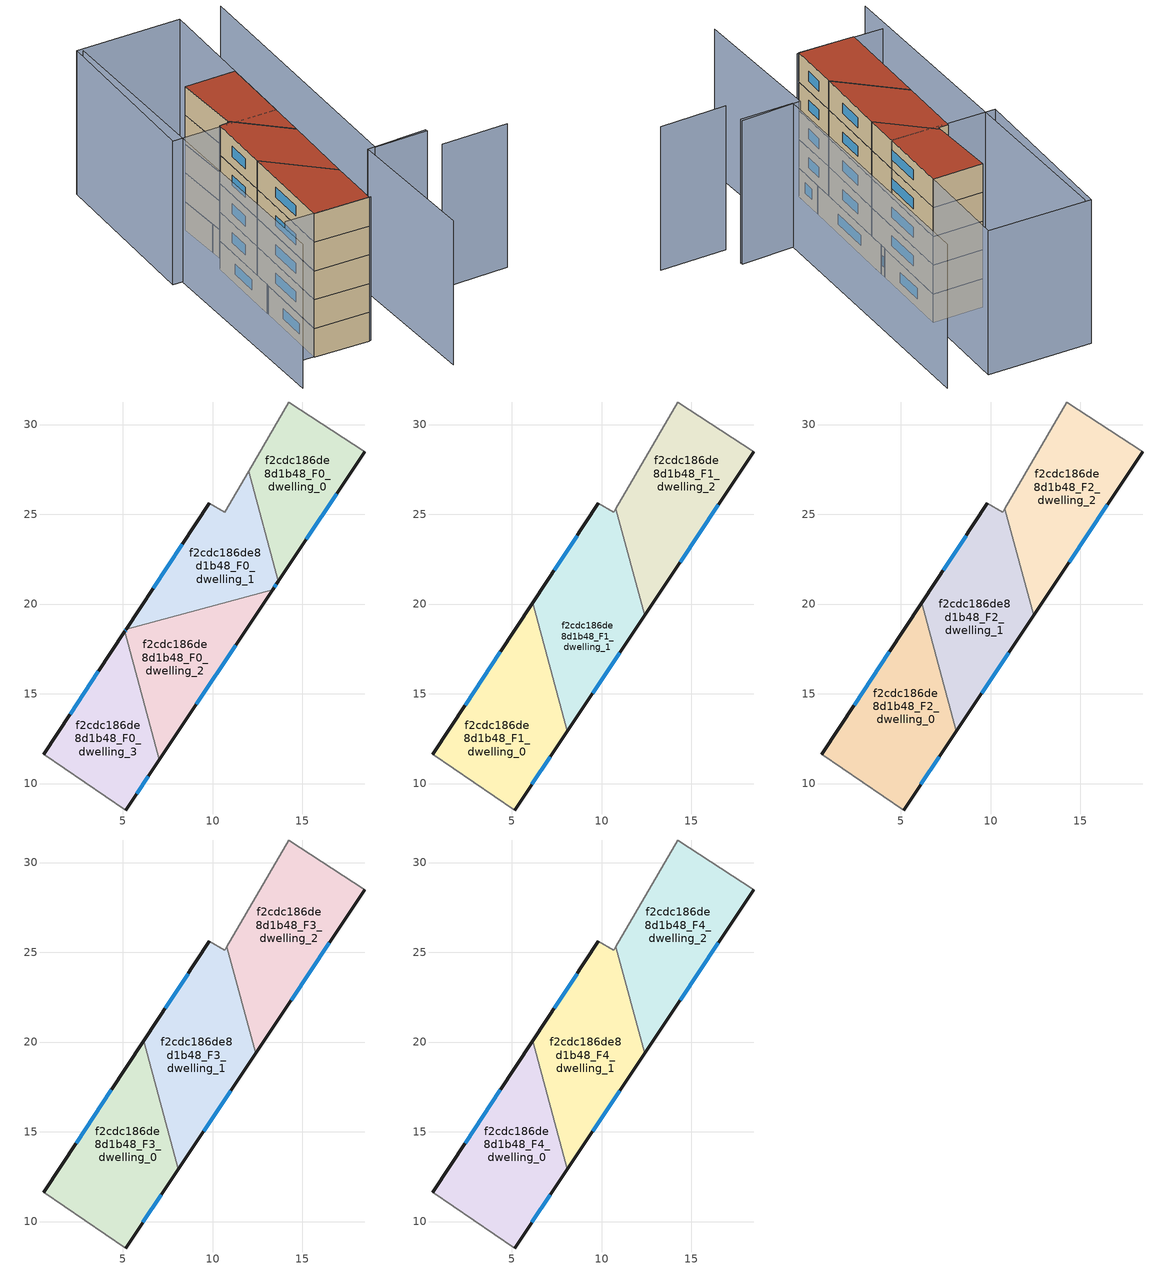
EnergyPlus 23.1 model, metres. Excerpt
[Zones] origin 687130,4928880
f2cdc186de8d1b48_F0_dwelling_0
 floor ground (EU_floor_Construction): 18.48,28.49 13.67,21.27 12.01,27.4 14.23,31.26 z0
 wall outside (EU_wall_Construction): 13.67,21.27 18.48,28.49 z0:3
 wall to f2cdc186de8d1b48_F0_dwelling_1 (EU_wall_Construction): 12.01,27.4 13.67,21.27 z0:3
 wall adiabatic (EU_wall_Construction): 18.48,28.49 14.23,31.26 12.01,27.4 z0:3
 window (EU_Window_Construction): 15.23,23.62 16.92,26.14 z0.98:2.02
f2cdc186de8d1b48_F0_dwelling_1
 floor ground (EU_floor_Construction): 12.01,27.4 13.67,21.27 13.35,20.79 5.19,18.59 9.82,25.62 10.69,25.12 z0
 wall outside (EU_wall_Construction): 13.35,20.79 13.67,21.27 / 9.82,25.62 5.19,18.59 z0:3
 wall adiabatic (EU_wall_Construction): 12.01,27.4 10.69,25.12 9.82,25.62 z0:3
 wall to f2cdc186de8d1b48_F0_dwelling_2 (EU_wall_Construction): 5.19,18.59 13.35,20.79 z0:3
 window (EU_Window_Construction): 13.45,20.95 13.56,21.11 / 8.32,23.33 6.7,20.88 z0.98:2.02
f2cdc186de8d1b48_F0_dwelling_2
 floor ground (EU_floor_Construction): 13.35,20.79 7.04,11.33 5.11,18.47 5.19,18.59 z0
 wall outside (EU_wall_Construction): 7.04,11.33 13.35,20.79 / 5.19,18.59 5.11,18.47 z0:3
 wall to f2cdc186de8d1b48_F0_dwelling_3 (EU_wall_Construction): 5.11,18.47 7.04,11.33 z0:3
 window (EU_Window_Construction): 9.09,14.41 11.3,17.72 / 5.16,18.55 5.14,18.51 z0.98:2.02
 ceiling adiabatic (EU_roof_Construction): 7.04,11.33 8.1,12.93 6.48,18.94 5.19,18.59 5.11,18.47 z3
f2cdc186de8d1b48_F0_dwelling_3
 floor ground (EU_floor_Construction): 5.11,18.47 7.04,11.33 5.17,8.53 0.59,11.63 z0
 wall outside (EU_wall_Construction): 5.17,8.53 7.04,11.33 / 5.11,18.47 0.59,11.63 z0:3
 wall adiabatic (EU_wall_Construction): 0.59,11.63 5.17,8.53 z0:3
 window (EU_Window_Construction): 5.77,9.44 6.43,10.42 / 3.64,16.25 2.06,13.86 z0.98:2.02
f2cdc186de8d1b48_F1_dwelling_0
 floor to f2cdc186de8d1b48_F0_dwelling_3 (EU_floor_Construction): 5.11,18.47 7.04,11.33 5.17,8.53 0.59,11.63 z3
 floor to f2cdc186de8d1b48_F0_dwelling_1 (EU_floor_Construction): 6.17,20.08 6.48,18.94 5.19,18.59 z3
 floor adiabatic (EU_floor_Construction): 6.48,18.94 8.1,12.93 7.04,11.33 5.11,18.47 5.19,18.59 z3
 wall outside (EU_wall_Construction): 5.17,8.53 8.1,12.93 / 6.17,20.08 0.59,11.63 z3:6
 wall adiabatic (EU_wall_Construction): 0.59,11.63 5.17,8.53 z3:6
 wall to f2cdc186de8d1b48_F1_dwelling_1 (EU_wall_Construction): 8.1,12.93 6.17,20.08 z3:6
 window (EU_Window_Construction): 6.12,9.96 7.15,11.5 / 4.36,17.33 2.41,14.38 z3.98:5.02
f2cdc186de8d1b48_F1_dwelling_1
 floor to f2cdc186de8d1b48_F0_dwelling_1 (EU_floor_Construction): 10.81,25.31 12.11,20.46 6.48,18.94 6.17,20.08 9.82,25.62 10.69,25.12 z3
 floor to f2cdc186de8d1b48_F0_dwelling_2 (EU_floor_Construction): 12.11,20.46 12.41,19.38 8.1,12.93 6.48,18.94 z3
 wall outside (EU_wall_Construction): 9.82,25.62 6.17,20.08 / 8.1,12.93 12.41,19.38 z3:6
 wall adiabatic (EU_wall_Construction): 10.81,25.31 10.69,25.12 9.82,25.62 z3:6
 wall to f2cdc186de8d1b48_F1_dwelling_2 (EU_wall_Construction): 12.41,19.38 10.81,25.31 z3:6
 window (EU_Window_Construction): 8.64,23.82 7.36,21.88 / 9.5,15.03 11.01,17.28 z3.98:5.02
f2cdc186de8d1b48_F1_dwelling_2
 floor to f2cdc186de8d1b48_F0_dwelling_0 (EU_floor_Construction): 18.48,28.49 13.67,21.27 12.01,27.4 14.23,31.26 z3
 floor to f2cdc186de8d1b48_F0_dwelling_1 (EU_floor_Construction): 12.01,27.4 13.67,21.27 13.35,20.79 12.11,20.46 10.81,25.31 z3
 floor to f2cdc186de8d1b48_F0_dwelling_2 (EU_floor_Construction): 13.35,20.79 12.41,19.38 12.11,20.46 z3
 wall outside (EU_wall_Construction): 12.41,19.38 18.48,28.49 z3:6
 wall adiabatic (EU_wall_Construction): 18.48,28.49 14.23,31.26 10.81,25.31 z3:6
 window (EU_Window_Construction): 14.38,22.34 16.51,25.53 z3.98:5.02
f2cdc186de8d1b48_F2_dwelling_0
 floor to f2cdc186de8d1b48_F1_dwelling_0 (EU_floor_Construction): 6.17,20.08 8.1,12.93 5.17,8.53 0.59,11.63 z6
 wall outside (EU_wall_Construction): 5.17,8.53 8.1,12.93 / 6.17,20.08 0.59,11.63 z6:9
 wall adiabatic (EU_wall_Construction): 0.59,11.63 5.17,8.53 z6:9
 wall to f2cdc186de8d1b48_F2_dwelling_1 (EU_wall_Construction): 8.1,12.93 6.17,20.08 z6:9
 window (EU_Window_Construction): 6.12,9.96 7.15,11.5 / 4.36,17.33 2.41,14.38 z6.98:8.02
f2cdc186de8d1b48_F2_dwelling_1
 floor to f2cdc186de8d1b48_F1_dwelling_1 (EU_floor_Construction): 10.81,25.31 12.41,19.38 8.1,12.93 6.17,20.08 9.82,25.62 10.69,25.12 z6
 wall outside (EU_wall_Construction): 9.82,25.62 6.17,20.08 / 8.1,12.93 12.41,19.38 z6:9
 wall adiabatic (EU_wall_Construction): 10.81,25.31 10.69,25.12 9.82,25.62 z6:9
 wall to f2cdc186de8d1b48_F2_dwelling_2 (EU_wall_Construction): 12.41,19.38 10.81,25.31 z6:9
 window (EU_Window_Construction): 8.64,23.82 7.36,21.88 / 9.5,15.03 11.01,17.28 z6.98:8.02
f2cdc186de8d1b48_F2_dwelling_2
 floor to f2cdc186de8d1b48_F1_dwelling_2 (EU_floor_Construction): 18.48,28.49 12.41,19.38 10.81,25.31 14.23,31.26 z6
 wall outside (EU_wall_Construction): 12.41,19.38 18.48,28.49 z6:9
 wall adiabatic (EU_wall_Construction): 18.48,28.49 14.23,31.26 10.81,25.31 z6:9
 window (EU_Window_Construction): 14.38,22.34 16.51,25.53 z6.98:8.02
f2cdc186de8d1b48_F3_dwelling_0
 floor to f2cdc186de8d1b48_F2_dwelling_0 (EU_floor_Construction): 6.17,20.08 8.1,12.93 5.17,8.53 0.59,11.63 z9
 wall outside (EU_wall_Construction): 5.17,8.53 8.1,12.93 / 6.17,20.08 0.59,11.63 z9:12
 wall adiabatic (EU_wall_Construction): 0.59,11.63 5.17,8.53 z9:12
 wall to f2cdc186de8d1b48_F3_dwelling_1 (EU_wall_Construction): 8.1,12.93 6.17,20.08 z9:12
 window (EU_Window_Construction): 6.12,9.96 7.15,11.5 / 4.36,17.33 2.41,14.38 z9.98:11.02
f2cdc186de8d1b48_F3_dwelling_1
 floor to f2cdc186de8d1b48_F2_dwelling_1 (EU_floor_Construction): 10.81,25.31 12.41,19.38 8.1,12.93 6.17,20.08 9.82,25.62 10.69,25.12 z9
 wall outside (EU_wall_Construction): 9.82,25.62 6.17,20.08 / 8.1,12.93 12.41,19.38 z9:12
 wall adiabatic (EU_wall_Construction): 10.81,25.31 10.69,25.12 9.82,25.62 z9:12
 wall to f2cdc186de8d1b48_F3_dwelling_2 (EU_wall_Construction): 12.41,19.38 10.81,25.31 z9:12
 window (EU_Window_Construction): 8.64,23.82 7.36,21.88 / 9.5,15.03 11.01,17.28 z9.98:11.02
f2cdc186de8d1b48_F3_dwelling_2
 floor to f2cdc186de8d1b48_F2_dwelling_2 (EU_floor_Construction): 18.48,28.49 12.41,19.38 10.81,25.31 14.23,31.26 z9
 wall outside (EU_wall_Construction): 12.41,19.38 18.48,28.49 z9:12
 wall adiabatic (EU_wall_Construction): 18.48,28.49 14.23,31.26 10.81,25.31 z9:12
 window (EU_Window_Construction): 14.38,22.34 16.51,25.53 z9.98:11.02
f2cdc186de8d1b48_F4_dwelling_0
 floor to f2cdc186de8d1b48_F3_dwelling_0 (EU_floor_Construction): 6.17,20.08 8.1,12.93 5.17,8.53 0.59,11.63 z12
 wall outside (EU_wall_Construction): 5.17,8.53 8.1,12.93 / 6.17,20.08 0.59,11.63 z12:15
 wall adiabatic (EU_wall_Construction): 0.59,11.63 5.17,8.53 z12:15
 wall to f2cdc186de8d1b48_F4_dwelling_1 (EU_wall_Construction): 8.1,12.93 6.17,20.08 z12:15
 window (EU_Window_Construction): 6.12,9.96 7.15,11.5 / 4.36,17.33 2.41,14.38 z12.98:14.02
 roof outside (EU_roof_Construction): 5.17,8.53 8.1,12.93 6.17,20.08 0.59,11.63 z15
f2cdc186de8d1b48_F4_dwelling_1
 floor to f2cdc186de8d1b48_F3_dwelling_1 (EU_floor_Construction): 10.81,25.31 12.41,19.38 8.1,12.93 6.17,20.08 9.82,25.62 10.69,25.12 z12
 wall outside (EU_wall_Construction): 9.82,25.62 6.17,20.08 / 8.1,12.93 12.41,19.38 z12:15
 wall adiabatic (EU_wall_Construction): 10.81,25.31 10.69,25.12 9.82,25.62 z12:15
 wall to f2cdc186de8d1b48_F4_dwelling_2 (EU_wall_Construction): 12.41,19.38 10.81,25.31 z12:15
 window (EU_Window_Construction): 8.64,23.82 7.36,21.88 / 9.5,15.03 11.01,17.28 z12.98:14.02
 roof outside (EU_roof_Construction): 8.1,12.93 12.41,19.38 10.81,25.31 10.69,25.12 9.82,25.62 6.17,20.08 z15
f2cdc186de8d1b48_F4_dwelling_2
 floor to f2cdc186de8d1b48_F3_dwelling_2 (EU_floor_Construction): 18.48,28.49 12.41,19.38 10.81,25.31 14.23,31.26 z12
 wall outside (EU_wall_Construction): 12.41,19.38 18.48,28.49 z12:15
 wall adiabatic (EU_wall_Construction): 18.48,28.49 14.23,31.26 10.81,25.31 z12:15
 window (EU_Window_Construction): 14.38,22.34 16.51,25.53 z12.98:14.02
 roof outside (EU_roof_Construction): 12.41,19.38 18.48,28.49 14.23,31.26 10.81,25.31 z15
shading: 21.54,3.09 15.9,6.68 / 17.29,8.87 12.83,11.77 / 12.83,11.77 27.57,34.46 / -1.78,13.32 5.31,8.43 / 5.03,0.12 12.22,12.21 / 12.22,12.21 17.44,9.1 / 15.5,42 -4.4,10.25 / 23.96,36.69 14.39,22.37 / 14.39,22.37 5.68,28.19 / 5.68,28.19 15.25,42.51 / 15.25,42.51 23.96,36.69 z0:15
[Building]
EU S2 Campaign: North Axis=0; Terrain=City; Solar Distribution=FullExterior
[Site:Location]
Bologna: Latitude=44.5; Longitude=11.25; Time Zone=1; Elevation=37
[SizingPeriod:WeatherFileDays]
AnnualSizingPeriod: Begin Month=1; Begin Day of Month=1; End Month=12; End Day of Month=31; Day of Week for Start Day=Monday; Use Weather File Daylight Saving Period=No; Use Weather File Rain and Snow Indicators=No
[MATERIAL]
EU_InternalMass_Material: Roughness=MediumRough; Thickness=0.1; Conductivity=1; Density=1800; Specific Heat=900; Thermal Absorptance=0.9; Solar Absorptance=0.7; Visible Absorptance=0.7
[MATERIAL:NOMASS] Roughness=MediumRough; Thermal Absorptance=0.9; Solar Absorptance=0.7; Visible Absorptance=0.7
Name | Thermal Resistance
EU_wall_NoMass | 0.905828
EU_roof_NoMass | 0.37593
EU_floor_NoMass | 0.67114
[WINDOWMATERIAL:SIMPLEGLAZINGSYSTEM]
EU_Window_SimpleGlazing: UFactor=4.52486; Solar Heat Gain Coefficient=0.85; Visible Transmittance=0.85
[CONSTRUCTION]
EU_wall_Construction: EU_wall_NoMass
EU_roof_Construction: EU_roof_NoMass
EU_floor_Construction: EU_floor_NoMass
EU_InternalMass_Construction: EU_InternalMass_Material
EU_Window_Construction: EU_Window_SimpleGlazing
[ZONE] Type=1; Multiplier=1; Ceiling Height=autocalculate; Floor Area=autocalculate; Part of Total Floor Area=Yes
Name | Volume
f2cdc186de8d1b48_F0_dwelling_0 | 96.0886
f2cdc186de8d1b48_F1_dwelling_0; f2cdc186de8d1b48_F2_dwelling_0; f2cdc186de8d1b48_F3_dwelling_0; f2cdc186de8d1b48_F4_dwelling_0 | 128.121
f2cdc186de8d1b48_F0_dwelling_1 | 96.0981
f2cdc186de8d1b48_F1_dwelling_1; f2cdc186de8d1b48_F2_dwelling_1; f2cdc186de8d1b48_F3_dwelling_1; f2cdc186de8d1b48_F4_dwelling_1 | 128.106
f2cdc186de8d1b48_F0_dwelling_2 | 96.0974
f2cdc186de8d1b48_F1_dwelling_2; f2cdc186de8d1b48_F2_dwelling_2; f2cdc186de8d1b48_F3_dwelling_2; f2cdc186de8d1b48_F4_dwelling_2 | 128.12
f2cdc186de8d1b48_F0_dwelling_3 | 96.085
[INTERNALMASS] Construction=EU_InternalMass_Construction
Name | Zone or ZoneList | Surface Area
f2cdc186de8d1b48_F0_dwelling_0_EU_InternalMass | f2cdc186de8d1b48_F0_dwelling_0 | 32.029
f2cdc186de8d1b48_F0_dwelling_1_EU_InternalMass | f2cdc186de8d1b48_F0_dwelling_1 | 32.0332
f2cdc186de8d1b48_F0_dwelling_2_EU_InternalMass | f2cdc186de8d1b48_F0_dwelling_2 | 32.0304
f2cdc186de8d1b48_F0_dwelling_3_EU_InternalMass | f2cdc186de8d1b48_F0_dwelling_3 | 32.0307
f2cdc186de8d1b48_F1_dwelling_0_EU_InternalMass | f2cdc186de8d1b48_F1_dwelling_0 | 42.707
f2cdc186de8d1b48_F1_dwelling_1_EU_InternalMass | f2cdc186de8d1b48_F1_dwelling_1 | 42.7019
f2cdc186de8d1b48_F1_dwelling_2_EU_InternalMass | f2cdc186de8d1b48_F1_dwelling_2 | 42.7063
f2cdc186de8d1b48_F2_dwelling_0_EU_InternalMass | f2cdc186de8d1b48_F2_dwelling_0 | 42.707
f2cdc186de8d1b48_F2_dwelling_1_EU_InternalMass | f2cdc186de8d1b48_F2_dwelling_1 | 42.7019
f2cdc186de8d1b48_F2_dwelling_2_EU_InternalMass | f2cdc186de8d1b48_F2_dwelling_2 | 42.7063
f2cdc186de8d1b48_F3_dwelling_0_EU_InternalMass | f2cdc186de8d1b48_F3_dwelling_0 | 42.707
f2cdc186de8d1b48_F3_dwelling_1_EU_InternalMass | f2cdc186de8d1b48_F3_dwelling_1 | 42.7019
f2cdc186de8d1b48_F3_dwelling_2_EU_InternalMass | f2cdc186de8d1b48_F3_dwelling_2 | 42.7063
f2cdc186de8d1b48_F4_dwelling_0_EU_InternalMass | f2cdc186de8d1b48_F4_dwelling_0 | 42.707
f2cdc186de8d1b48_F4_dwelling_1_EU_InternalMass | f2cdc186de8d1b48_F4_dwelling_1 | 42.7019
f2cdc186de8d1b48_F4_dwelling_2_EU_InternalMass | f2cdc186de8d1b48_F4_dwelling_2 | 42.7063
[OTHEREQUIPMENT] Fuel Type=Electricity; Design Level Calculation Method=Watts/Area; Power per Zone Floor Area=1; Fraction Latent=0; Fraction Radiant=0; Fraction Lost=0; Carbon Dioxide Generation Rate=0; EndUse Subcategory=EU_Step8_InternalGains
Name | Zone or ZoneList or Space or SpaceList | Schedule
EU_Step8_InternalGain_f2cdc186de8d1b48_F0_dwelling_0_f000 | f2cdc186de8d1b48_F0_dwelling_0 | EU_Step8_GainSchedule_f2cdc186de8d1b48_F0_dwelling_0_f000
EU_Step8_InternalGain_f2cdc186de8d1b48_F0_dwelling_1_f000 | f2cdc186de8d1b48_F0_dwelling_1 | EU_Step8_GainSchedule_f2cdc186de8d1b48_F0_dwelling_1_f000
EU_Step8_InternalGain_f2cdc186de8d1b48_F0_dwelling_2_f000 | f2cdc186de8d1b48_F0_dwelling_2 | EU_Step8_GainSchedule_f2cdc186de8d1b48_F0_dwelling_2_f000
EU_Step8_InternalGain_f2cdc186de8d1b48_F0_dwelling_3_f000 | f2cdc186de8d1b48_F0_dwelling_3 | EU_Step8_GainSchedule_f2cdc186de8d1b48_F0_dwelling_3_f000
EU_Step8_InternalGain_f2cdc186de8d1b48_F1_dwelling_0_f000 | f2cdc186de8d1b48_F1_dwelling_0 | EU_Step8_GainSchedule_f2cdc186de8d1b48_F1_dwelling_0_f000
EU_Step8_InternalGain_f2cdc186de8d1b48_F1_dwelling_1_f000 | f2cdc186de8d1b48_F1_dwelling_1 | EU_Step8_GainSchedule_f2cdc186de8d1b48_F1_dwelling_1_f000
EU_Step8_InternalGain_f2cdc186de8d1b48_F1_dwelling_2_f000 | f2cdc186de8d1b48_F1_dwelling_2 | EU_Step8_GainSchedule_f2cdc186de8d1b48_F1_dwelling_2_f000
EU_Step8_InternalGain_f2cdc186de8d1b48_F2_dwelling_0_f000 | f2cdc186de8d1b48_F2_dwelling_0 | EU_Step8_GainSchedule_f2cdc186de8d1b48_F2_dwelling_0_f000
EU_Step8_InternalGain_f2cdc186de8d1b48_F2_dwelling_1_f000 | f2cdc186de8d1b48_F2_dwelling_1 | EU_Step8_GainSchedule_f2cdc186de8d1b48_F2_dwelling_1_f000
EU_Step8_InternalGain_f2cdc186de8d1b48_F2_dwelling_2_f000 | f2cdc186de8d1b48_F2_dwelling_2 | EU_Step8_GainSchedule_f2cdc186de8d1b48_F2_dwelling_2_f000
EU_Step8_InternalGain_f2cdc186de8d1b48_F3_dwelling_0_f000 | f2cdc186de8d1b48_F3_dwelling_0 | EU_Step8_GainSchedule_f2cdc186de8d1b48_F3_dwelling_0_f000
EU_Step8_InternalGain_f2cdc186de8d1b48_F3_dwelling_1_f000 | f2cdc186de8d1b48_F3_dwelling_1 | EU_Step8_GainSchedule_f2cdc186de8d1b48_F3_dwelling_1_f000
EU_Step8_InternalGain_f2cdc186de8d1b48_F3_dwelling_2_f000 | f2cdc186de8d1b48_F3_dwelling_2 | EU_Step8_GainSchedule_f2cdc186de8d1b48_F3_dwelling_2_f000
EU_Step8_InternalGain_f2cdc186de8d1b48_F4_dwelling_0_f000 | f2cdc186de8d1b48_F4_dwelling_0 | EU_Step8_GainSchedule_f2cdc186de8d1b48_F4_dwelling_0_f000
EU_Step8_InternalGain_f2cdc186de8d1b48_F4_dwelling_1_f000 | f2cdc186de8d1b48_F4_dwelling_1 | EU_Step8_GainSchedule_f2cdc186de8d1b48_F4_dwelling_1_f000
EU_Step8_InternalGain_f2cdc186de8d1b48_F4_dwelling_2_f000 | f2cdc186de8d1b48_F4_dwelling_2 | EU_Step8_GainSchedule_f2cdc186de8d1b48_F4_dwelling_2_f000
[ZONEVENTILATION:DESIGNFLOWRATE] Schedule=EU_AlwaysOn; Design Flow Rate Calculation Method=AirChanges/Hour; Air Changes per Hour=0.73129; Ventilation Type=Natural; Fan Pressure Rise=0; Fan Total Efficiency=1; Constant Term Coefficient=1; Temperature Term Coefficient=0; Velocity Term Coefficient=0; Velocity Squared Term Coefficient=0; Minimum Indoor Temperature=-100; Maximum Indoor Temperature=100; Delta Temperature=-100; Minimum Outdoor Temperature=-100; Maximum Outdoor Temperature=100; Maximum Wind Speed=40
Name | Zone or ZoneList or Space or SpaceList
EU_ConstantAir_f2cdc186de8d1b48_F0_dwelling_0 | f2cdc186de8d1b48_F0_dwelling_0
EU_ConstantAir_f2cdc186de8d1b48_F0_dwelling_1 | f2cdc186de8d1b48_F0_dwelling_1
EU_ConstantAir_f2cdc186de8d1b48_F0_dwelling_2 | f2cdc186de8d1b48_F0_dwelling_2
EU_ConstantAir_f2cdc186de8d1b48_F0_dwelling_3 | f2cdc186de8d1b48_F0_dwelling_3
EU_ConstantAir_f2cdc186de8d1b48_F1_dwelling_0 | f2cdc186de8d1b48_F1_dwelling_0
EU_ConstantAir_f2cdc186de8d1b48_F1_dwelling_1 | f2cdc186de8d1b48_F1_dwelling_1
EU_ConstantAir_f2cdc186de8d1b48_F1_dwelling_2 | f2cdc186de8d1b48_F1_dwelling_2
EU_ConstantAir_f2cdc186de8d1b48_F2_dwelling_0 | f2cdc186de8d1b48_F2_dwelling_0
EU_ConstantAir_f2cdc186de8d1b48_F2_dwelling_1 | f2cdc186de8d1b48_F2_dwelling_1
EU_ConstantAir_f2cdc186de8d1b48_F2_dwelling_2 | f2cdc186de8d1b48_F2_dwelling_2
EU_ConstantAir_f2cdc186de8d1b48_F3_dwelling_0 | f2cdc186de8d1b48_F3_dwelling_0
EU_ConstantAir_f2cdc186de8d1b48_F3_dwelling_1 | f2cdc186de8d1b48_F3_dwelling_1
EU_ConstantAir_f2cdc186de8d1b48_F3_dwelling_2 | f2cdc186de8d1b48_F3_dwelling_2
EU_ConstantAir_f2cdc186de8d1b48_F4_dwelling_0 | f2cdc186de8d1b48_F4_dwelling_0
EU_ConstantAir_f2cdc186de8d1b48_F4_dwelling_1 | f2cdc186de8d1b48_F4_dwelling_1
EU_ConstantAir_f2cdc186de8d1b48_F4_dwelling_2 | f2cdc186de8d1b48_F4_dwelling_2
[HVACTEMPLATE:THERMOSTAT] Constant Heating Setpoint=20; Constant Cooling Setpoint=50
EU_HeatOnly_f2cdc186de8d1b48_F0_dwelling_0; EU_HeatOnly_f2cdc186de8d1b48_F0_dwelling_1; EU_HeatOnly_f2cdc186de8d1b48_F0_dwelling_2; EU_HeatOnly_f2cdc186de8d1b48_F0_dwelling_3; EU_HeatOnly_f2cdc186de8d1b48_F1_dwelling_0; EU_HeatOnly_f2cdc186de8d1b48_F1_dwelling_1; EU_HeatOnly_f2cdc186de8d1b48_F1_dwelling_2; EU_HeatOnly_f2cdc186de8d1b48_F2_dwelling_0; EU_HeatOnly_f2cdc186de8d1b48_F2_dwelling_1; EU_HeatOnly_f2cdc186de8d1b48_F2_dwelling_2; EU_HeatOnly_f2cdc186de8d1b48_F3_dwelling_0; EU_HeatOnly_f2cdc186de8d1b48_F3_dwelling_1; EU_HeatOnly_f2cdc186de8d1b48_F3_dwelling_2; EU_HeatOnly_f2cdc186de8d1b48_F4_dwelling_0; EU_HeatOnly_f2cdc186de8d1b48_F4_dwelling_1; EU_HeatOnly_f2cdc186de8d1b48_F4_dwelling_2
[HVACTEMPLATE:ZONE:IDEALLOADSAIRSYSTEM] System Availability Schedule=EU_AlwaysOn; Maximum Heating Supply Air Temperature=50; Minimum Cooling Supply Air Temperature=13; Maximum Heating Supply Air Humidity Ratio=0.0156; Minimum Cooling Supply Air Humidity Ratio=0.0077; Heating Limit=NoLimit; Cooling Limit=NoLimit; Heating Availability Schedule=EU_AlwaysOn; Cooling Availability Schedule=EU_CoolingOff; Dehumidification Control Type=ConstantSensibleHeatRatio; Cooling Sensible Heat Ratio=0.7; Dehumidification Setpoint=60; Humidification Control Type=None; Humidification Setpoint=30; Outdoor Air Method=None; Outdoor Air Flow Rate per Person=0.00944; Outdoor Air Flow Rate per Zone Floor Area=0; Outdoor Air Flow Rate per Zone=0; Demand Controlled Ventilation Type=None; Outdoor Air Economizer Type=NoEconomizer; Heat Recovery Type=None; Sensible Heat Recovery Effectiveness=0.7; Latent Heat Recovery Effectiveness=0.65
Name | Template Thermostat
f2cdc186de8d1b48_F0_dwelling_0 | EU_HeatOnly_f2cdc186de8d1b48_F0_dwelling_0
f2cdc186de8d1b48_F0_dwelling_1 | EU_HeatOnly_f2cdc186de8d1b48_F0_dwelling_1
f2cdc186de8d1b48_F0_dwelling_2 | EU_HeatOnly_f2cdc186de8d1b48_F0_dwelling_2
f2cdc186de8d1b48_F0_dwelling_3 | EU_HeatOnly_f2cdc186de8d1b48_F0_dwelling_3
f2cdc186de8d1b48_F1_dwelling_0 | EU_HeatOnly_f2cdc186de8d1b48_F1_dwelling_0
f2cdc186de8d1b48_F1_dwelling_1 | EU_HeatOnly_f2cdc186de8d1b48_F1_dwelling_1
f2cdc186de8d1b48_F1_dwelling_2 | EU_HeatOnly_f2cdc186de8d1b48_F1_dwelling_2
f2cdc186de8d1b48_F2_dwelling_0 | EU_HeatOnly_f2cdc186de8d1b48_F2_dwelling_0
f2cdc186de8d1b48_F2_dwelling_1 | EU_HeatOnly_f2cdc186de8d1b48_F2_dwelling_1
f2cdc186de8d1b48_F2_dwelling_2 | EU_HeatOnly_f2cdc186de8d1b48_F2_dwelling_2
f2cdc186de8d1b48_F3_dwelling_0 | EU_HeatOnly_f2cdc186de8d1b48_F3_dwelling_0
f2cdc186de8d1b48_F3_dwelling_1 | EU_HeatOnly_f2cdc186de8d1b48_F3_dwelling_1
f2cdc186de8d1b48_F3_dwelling_2 | EU_HeatOnly_f2cdc186de8d1b48_F3_dwelling_2
f2cdc186de8d1b48_F4_dwelling_0 | EU_HeatOnly_f2cdc186de8d1b48_F4_dwelling_0
f2cdc186de8d1b48_F4_dwelling_1 | EU_HeatOnly_f2cdc186de8d1b48_F4_dwelling_1
f2cdc186de8d1b48_F4_dwelling_2 | EU_HeatOnly_f2cdc186de8d1b48_F4_dwelling_2
[SIZING:ZONE] Zone Cooling Design Supply Air Temperature Input Method=SupplyAirTemperature; Zone Cooling Design Supply Air Temperature=13; Zone Heating Design Supply Air Temperature Input Method=SupplyAirTemperature; Zone Heating Design Supply Air Temperature=50; Zone Cooling Design Supply Air Humidity Ratio=0.008; Zone Heating Design Supply Air Humidity Ratio=0.008; Cooling Design Air Flow Method=DesignDay; Cooling Design Air Flow Rate=0; Cooling Minimum Air Flow per Zone Floor Area=0.000762; Cooling Minimum Air Flow=0; Cooling Minimum Air Flow Fraction=0.2; Heating Design Air Flow Method=DesignDay; Heating Design Air Flow Rate=0; Heating Maximum Air Flow per Zone Floor Area=0.002032; Heating Maximum Air Flow=0.141576; Heating Maximum Air Flow Fraction=0.3; Account for Dedicated Outdoor Air System=No; Dedicated Outdoor Air System Control Strategy=NeutralSupplyAir; Dedicated Outdoor Air Low Setpoint Temperature for Design=autosize; Dedicated Outdoor Air High Setpoint Temperature for Design=autosize; Zone Load Sizing Method=Sensible Load Only No Latent Load; Zone Latent Cooling Design Supply Air Humidity Ratio Input Method=HumidityRatioDifference; Zone Cooling Design Supply Air Humidity Ratio Difference=0.005; Zone Latent Heating Design Supply Air Humidity Ratio Input Method=HumidityRatioDifference; Zone Humidification Design Supply Air Humidity Ratio Difference=0.005
f2cdc186de8d1b48_F0_dwelling_0; f2cdc186de8d1b48_F0_dwelling_1; f2cdc186de8d1b48_F0_dwelling_2; f2cdc186de8d1b48_F0_dwelling_3; f2cdc186de8d1b48_F1_dwelling_0; f2cdc186de8d1b48_F1_dwelling_1; f2cdc186de8d1b48_F1_dwelling_2; f2cdc186de8d1b48_F2_dwelling_0; f2cdc186de8d1b48_F2_dwelling_1; f2cdc186de8d1b48_F2_dwelling_2; f2cdc186de8d1b48_F3_dwelling_0; f2cdc186de8d1b48_F3_dwelling_1; f2cdc186de8d1b48_F3_dwelling_2; f2cdc186de8d1b48_F4_dwelling_0; f2cdc186de8d1b48_F4_dwelling_1; f2cdc186de8d1b48_F4_dwelling_2
[SCHEDULE:CONSTANT]
Name | Hourly Value
EU_AlwaysOn | 1
EU_CoolingOff | 0
[SCHEDULE:FILE] Column Number=1; Rows to Skip at Top=0; Number of Hours of Data=8760; Column Separator=Comma; Interpolate to Timestep=No; Minutes per Item=60; Adjust Schedule for Daylight Savings=Yes
Name | File
EU_Step8_GainSchedule_f2cdc186de8d1b48_F0_dwelling_0_f000 | ../../schedules/f2cdc186de8d1b48/f2cdc186de8d1b48_F0_dwelling_0_f000_gain.csv
EU_Step8_GainSchedule_f2cdc186de8d1b48_F0_dwelling_1_f000 | ../../schedules/f2cdc186de8d1b48/f2cdc186de8d1b48_F0_dwelling_1_f000_gain.csv
EU_Step8_GainSchedule_f2cdc186de8d1b48_F0_dwelling_2_f000 | ../../schedules/f2cdc186de8d1b48/f2cdc186de8d1b48_F0_dwelling_2_f000_gain.csv
EU_Step8_GainSchedule_f2cdc186de8d1b48_F0_dwelling_3_f000 | ../../schedules/f2cdc186de8d1b48/f2cdc186de8d1b48_F0_dwelling_3_f000_gain.csv
EU_Step8_GainSchedule_f2cdc186de8d1b48_F1_dwelling_0_f000 | ../../schedules/f2cdc186de8d1b48/f2cdc186de8d1b48_F1_dwelling_0_f000_gain.csv
EU_Step8_GainSchedule_f2cdc186de8d1b48_F1_dwelling_1_f000 | ../../schedules/f2cdc186de8d1b48/f2cdc186de8d1b48_F1_dwelling_1_f000_gain.csv
EU_Step8_GainSchedule_f2cdc186de8d1b48_F1_dwelling_2_f000 | ../../schedules/f2cdc186de8d1b48/f2cdc186de8d1b48_F1_dwelling_2_f000_gain.csv
EU_Step8_GainSchedule_f2cdc186de8d1b48_F2_dwelling_0_f000 | ../../schedules/f2cdc186de8d1b48/f2cdc186de8d1b48_F2_dwelling_0_f000_gain.csv
EU_Step8_GainSchedule_f2cdc186de8d1b48_F2_dwelling_1_f000 | ../../schedules/f2cdc186de8d1b48/f2cdc186de8d1b48_F2_dwelling_1_f000_gain.csv
EU_Step8_GainSchedule_f2cdc186de8d1b48_F2_dwelling_2_f000 | ../../schedules/f2cdc186de8d1b48/f2cdc186de8d1b48_F2_dwelling_2_f000_gain.csv
EU_Step8_GainSchedule_f2cdc186de8d1b48_F3_dwelling_0_f000 | ../../schedules/f2cdc186de8d1b48/f2cdc186de8d1b48_F3_dwelling_0_f000_gain.csv
EU_Step8_GainSchedule_f2cdc186de8d1b48_F3_dwelling_1_f000 | ../../schedules/f2cdc186de8d1b48/f2cdc186de8d1b48_F3_dwelling_1_f000_gain.csv
EU_Step8_GainSchedule_f2cdc186de8d1b48_F3_dwelling_2_f000 | ../../schedules/f2cdc186de8d1b48/f2cdc186de8d1b48_F3_dwelling_2_f000_gain.csv
EU_Step8_GainSchedule_f2cdc186de8d1b48_F4_dwelling_0_f000 | ../../schedules/f2cdc186de8d1b48/f2cdc186de8d1b48_F4_dwelling_0_f000_gain.csv
EU_Step8_GainSchedule_f2cdc186de8d1b48_F4_dwelling_1_f000 | ../../schedules/f2cdc186de8d1b48/f2cdc186de8d1b48_F4_dwelling_1_f000_gain.csv
EU_Step8_GainSchedule_f2cdc186de8d1b48_F4_dwelling_2_f000 | ../../schedules/f2cdc186de8d1b48/f2cdc186de8d1b48_F4_dwelling_2_f000_gain.csv
